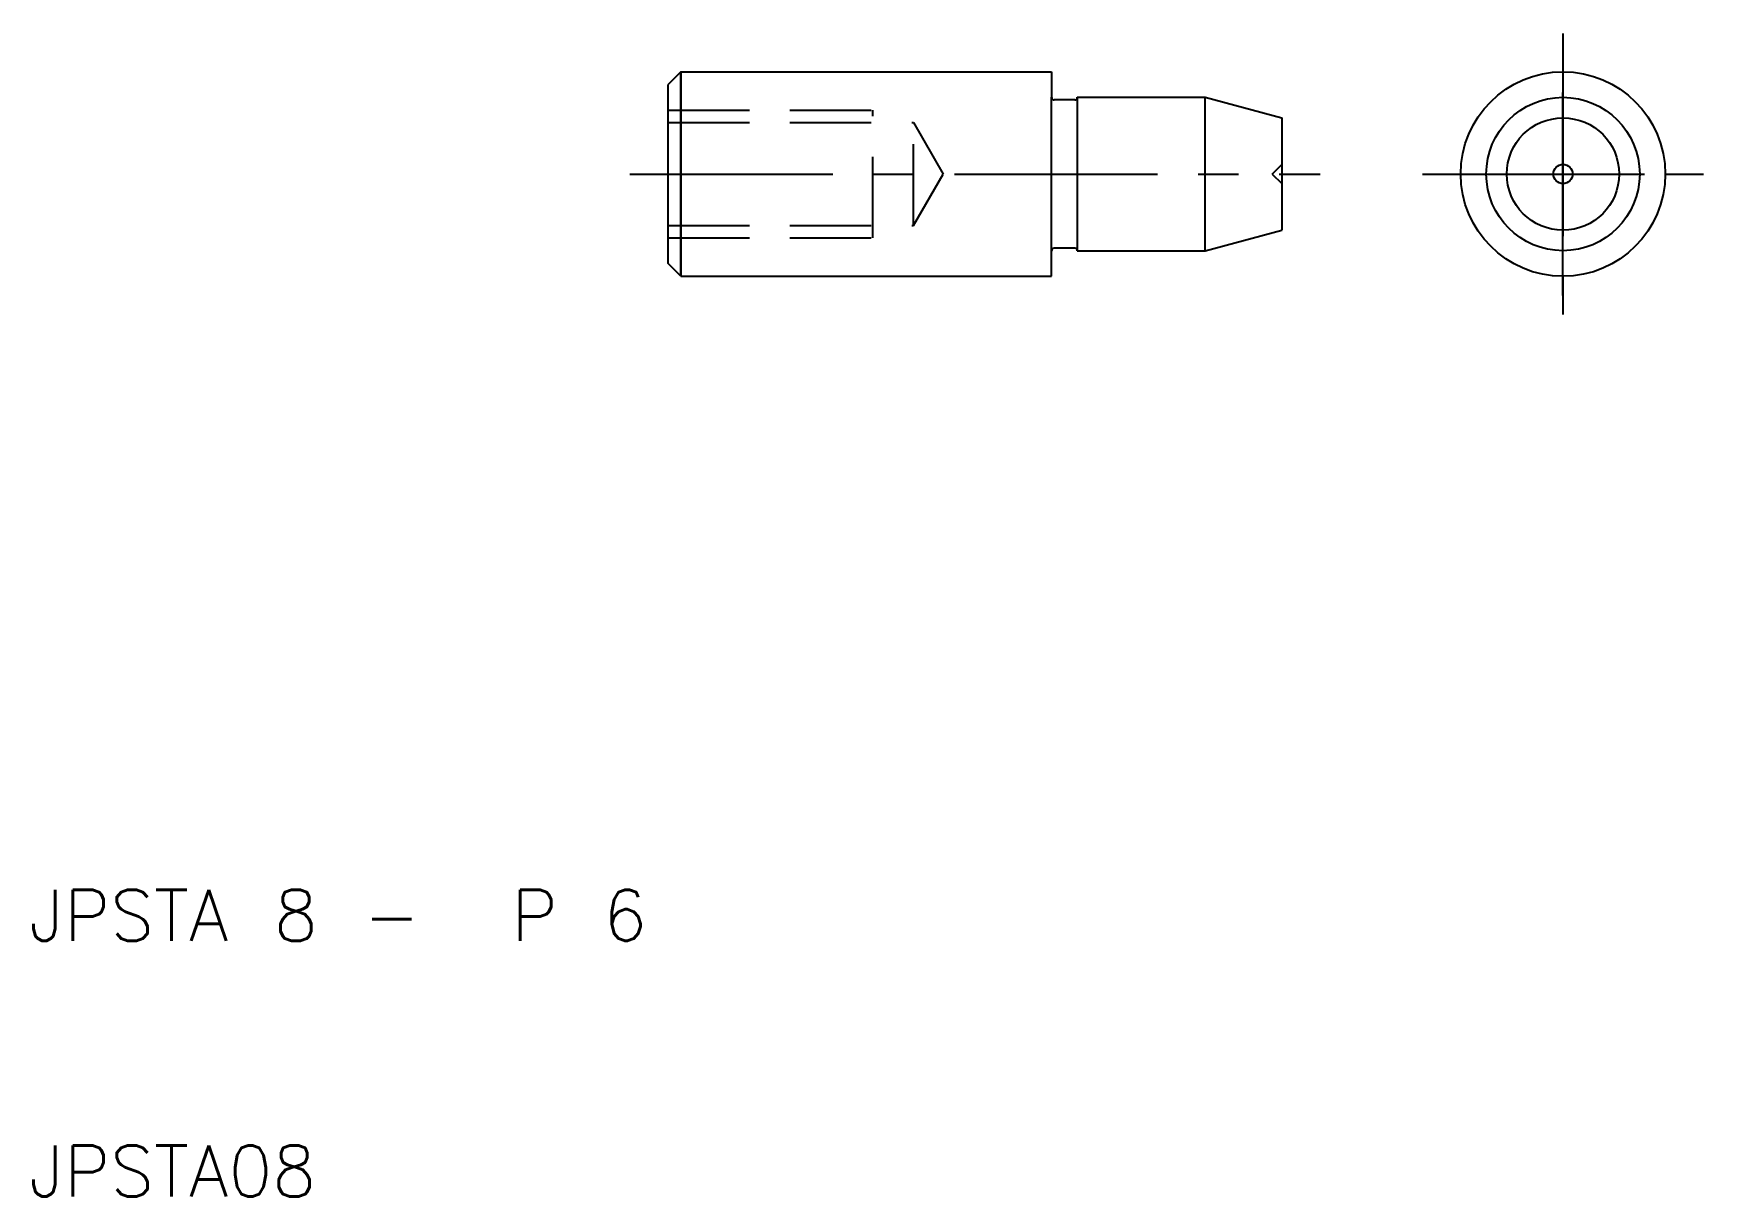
# Model space of a CAD drawing. Extents: x 10.2 to 75.5, y 10 to 55.5.
import ezdxf

# ---------------------------------------------------------------- set-up
doc = ezdxf.new("R2010")
doc.units = 0
doc.header["$LTSCALE"] = 0.25
doc.linetypes.add('CENTER', pattern=[50.8, 31.75, -6.35, 6.35, -6.35])
doc.linetypes.add('DASHED', pattern=[19.05, 12.7, -6.35])
doc.layers.get('0').update_dxf_attribs({"linetype": 'CONTINUOUS'})
doc.layers.add('CENTER', color=1, linetype='CENTER')
doc.styles.get("Standard").update_dxf_attribs({"font": 'txt.shx', "bigfont": 'extfont.shx'})

msp = doc.modelspace()

# ---------------------------------------------------------------- linework, layer by layer
for p, q in [((35.5, 54), (35, 53.5)), ((35.5, 54), (50, 54)), ((35.5, 54), (35.5, 46)), ((35.5, 46), (35.5, 54)), ((50, 54), (50, 53)), ((35, 46.5), (35, 53.5)), ((50, 47), (50, 53)), ((51, 53), (56, 53)), ((51, 53), (51, 47)), ((56, 47), (56, 53)), ((56, 53), (59, 52.196152)), ((50.9, 52.9), (50.1, 52.9)), ((59, 52.196152), (59, 47.803848)), ((56, 47), (59, 47.803848)), ((50.9, 47.1), (50.1, 47.1)), ((35.5, 46), (35, 46.5)), ((50, 46), (50, 47)), ((51, 47), (56, 47)), ((35.5, 46), (50, 46))]:
    msp.add_line(p, q)
at = {"color": 3, "linetype": 'DASHED'}
for p, q in [((35, 52.5), (43, 52.5)), ((43, 47.5), (43, 52.5)), ((35, 52.0095), (44.6, 52.0095)), ((44.6, 47.9905), (44.6, 52.0095)), ((44.6, 52.0095), (45.760185, 50)), ((58.625, 50), (59, 50.375)), ((44.6, 47.9905), (45.760185, 50)), ((58.625, 50), (59, 49.625)), ((35, 47.9905), (44.6, 47.9905)), ((35, 47.5), (43, 47.5))]:
    msp.add_line(p, q, dxfattribs=at)
for radius in [4, 4, 3, 2.196152, 0.375]:
    msp.add_circle((70, 50), radius)
for centre, start, end in [((50.1, 53), 180, 270), ((50.9, 53), 270, 0), ((50.1, 47), 90, 180), ((50.9, 47), 0, 90)]:
    msp.add_arc(centre, 0.1, start, end)
at = {"layer": 'CENTER', "color": 1, "linetype": 'CENTER'}
for p, q in [((70, 55.5), (70, 44.5)), ((70, 45.25), (70, 54.75)), ((33.5, 50), (60.5, 50)), ((64.5, 50), (75.5, 50)), ((65.25, 50), (74.75, 50))]:
    msp.add_line(p, q, dxfattribs=at)

# ---------------------------------------------------------------- texts
for s, p in [('JPSTA 8 -  P 6', (10, 20)), ('JPSTA08', (10, 10))]:
    msp.add_text(s, height=2).set_placement(p)

doc.saveas('drawing.dxf')
